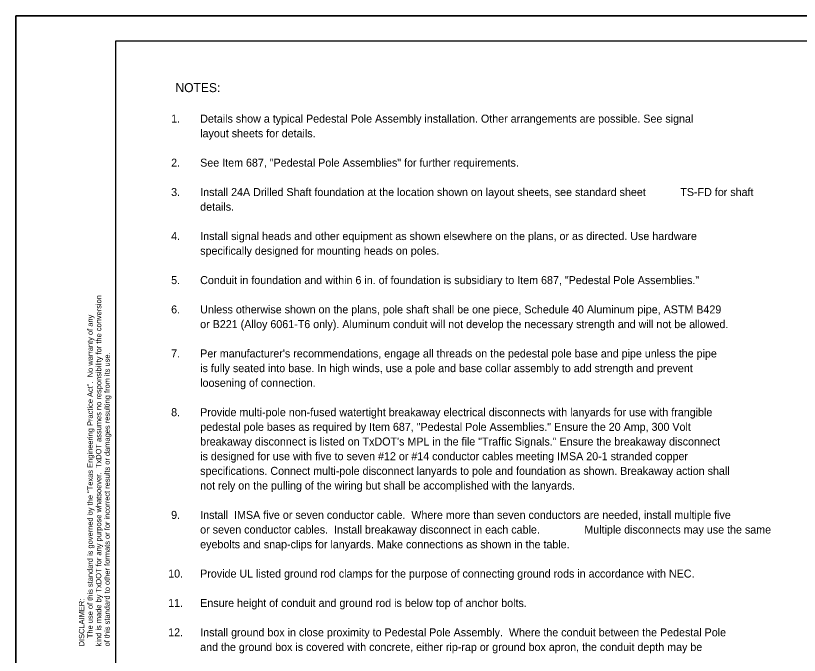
# Model space of a CAD drawing. Extents: x 1000 to 1039.6, y 995.1 to 1022.
# Drawn here: x 1000 to 1015.67, y 1009.22 to 1022 of the extents above; entities that cross this region are included whole.
import ezdxf

# ---------------------------------------------------------------- set-up
doc = ezdxf.new("R2010")
doc.units = 0
for name, color, linetype in [('D_BATCH_PLOT', 7, 'Continuous'), ('D_SHEET', 7, 'Continuous'), ('Working Level 1', 7, 'Continuous')]:
    doc.layers.add(name, color=color, linetype=linetype)

msp = doc.modelspace()

# ---------------------------------------------------------------- linework, layer by layer
at = {"layer": 'D_BATCH_PLOT'}
msp.add_lwpolyline([(1000, 1000), (1034, 1000), (1034, 1022), (1000, 1022)], close=True, dxfattribs=at)
at = {"layer": 'D_SHEET'}
for p, q in [((1000, 1022), (1034, 1022)), ((1000, 1000), (1000, 1022)), ((1002, 1000.5), (1002, 1021.5)), ((1002, 1021.5), (1033.5, 1021.5))]:
    msp.add_line(p, q, dxfattribs=at)

# ---------------------------------------------------------------- texts
for s, p in [('kind is made by TxDOT for any purpose whatsoever.  TxDOT assumes no responsibility for the conversion', (1001.712, 1009.394)), ('    The use of this standard is governed by the "Texas Engineering Practice Act".  No warranty of any', (1001.542, 1009.394)), ('of this standard to other formats or for incorrect results or damages resulting from its use.', (1001.882, 1009.394)), ('DISCLAIMER:', (1001.372, 1009.394))]:
    msp.add_text(s, height=0.108, rotation=90, dxfattribs=at).set_placement(p)
at = {"layer": 'Working Level 1'}
for s, height, p in [('NOTES:', 0.18, (1003.195, 1020.472)), (' 1.', 0.16, (1003.049, 1019.862)), ('Details show a typical Pedestal Pole Assembly installation. Other arrangements are possible. See signal ', 0.16, (1003.689, 1019.862)), ('layout sheets for details. ', 0.16, (1003.689, 1019.569)), (' 2.', 0.16, (1003.049, 1018.982)), ('See Item 687, "Pedestal Pole Assemblies" for further requirements. ', 0.16, (1003.689, 1018.982)), ('Install 24A Drilled Shaft foundation at the location shown on layout sheets, see standard sheet ', 0.16, (1003.689, 1018.395)), ('TS-FD for shaft', 0.16, (1013.289, 1018.395)), (' 3.', 0.16, (1003.049, 1018.395)), ('details. ', 0.16, (1003.689, 1018.102)), (' 4.', 0.16, (1003.049, 1017.515)), ('Install signal heads and other equipment as shown elsewhere on the plans, or as directed. Use hardware', 0.16, (1003.689, 1017.515)), ('specifically designed for mounting heads on poles. ', 0.16, (1003.689, 1017.222)), (' 5.', 0.16, (1003.049, 1016.635)), ('Conduit in foundation and within 6 in. of foundation is subsidiary to Item 687, "Pedestal Pole Assemblies." ', 0.16, (1003.689, 1016.635)), (' 6.', 0.16, (1003.049, 1016.049)), ('Unless otherwise shown on the plans, pole shaft shall be one piece, Schedule 40 Aluminum pipe, ASTM B429', 0.16, (1003.689, 1016.049)), ('or B221 (Alloy 6061-T6 only). Aluminum conduit will not develop the necessary strength and will not be allowed.  ', 0.16, (1003.689, 1015.755)), (' 7.', 0.16, (1003.049, 1015.169)), ("Per manufacturer's recommendations, engage all threads on the pedestal pole base and pipe unless the pipe ", 0.16, (1003.689, 1015.169)), ('is fully seated into base. In high winds, use a pole and base collar assembly to add strength and prevent ', 0.16, (1003.689, 1014.875)), ('loosening of connection. ', 0.16, (1003.689, 1014.582)), (' 8.', 0.16, (1003.049, 1013.995)), ('Provide multi-pole non-fused watertight breakaway electrical disconnects with lanyards for use with frangible', 0.16, (1003.689, 1013.995)), ('pedestal pole bases as required by Item 687, "Pedestal Pole Assemblies." Ensure the 20 Amp, 300 Volt', 0.16, (1003.689, 1013.702)), ('breakaway disconnect is listed on TxDOT\'s MPL in the file "Traffic Signals." Ensure the breakaway disconnect', 0.16, (1003.689, 1013.409)), ('is designed for use with five to seven #12 or #14 conductor cables meeting IMSA 20-1 stranded copper', 0.16, (1003.689, 1013.115)), ('specifications. Connect multi-pole disconnect lanyards to pole and foundation as shown. Breakaway action shall', 0.16, (1003.689, 1012.822)), ('not rely on the pulling of the wiring but shall be accomplished with the lanyards.', 0.16, (1003.689, 1012.529)), (' 9.', 0.16, (1003.049, 1011.942)), ('Install  IMSA five or seven conductor cable.  Where more than seven conductors are needed, install multiple five', 0.16, (1003.689, 1011.942)), ('or seven conductor cables.  Install breakaway disconnect in each cable. ', 0.16, (1003.689, 1011.649)), ('Multiple disconnects may use the same ', 0.16, (1011.369, 1011.649)), ('eyebolts and snap-clips for lanyards. Make connections as shown in the table.', 0.16, (1003.689, 1011.355)), ('10.', 0.16, (1003.049, 1010.769)), ('Provide UL listed ground rod clamps for the purpose of connecting ground rods in accordance with NEC. ', 0.16, (1003.689, 1010.769)), ('11.', 0.16, (1003.049, 1010.182)), ('Ensure height of conduit and ground rod is below top of anchor bolts.', 0.16, (1003.689, 1010.182)), ('12.', 0.16, (1003.049, 1009.595)), ('Install ground box in close proximity to Pedestal Pole Assembly.  Where the conduit between the Pedestal Pole', 0.16, (1003.689, 1009.595)), ('and the ground box is covered with concrete, either rip-rap or ground box apron, the conduit depth may be', 0.16, (1003.689, 1009.302))]:
    msp.add_text(s, height=height, dxfattribs=at).set_placement(p)

doc.saveas('drawing.dxf')
